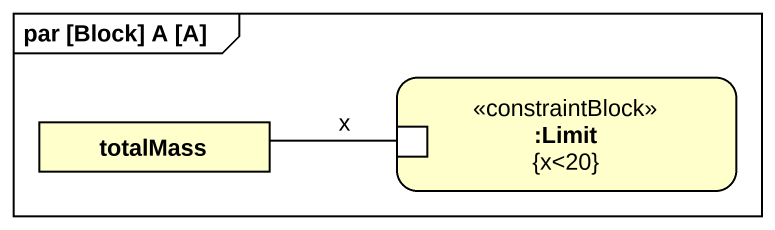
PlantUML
@startuml
mainframe par [Block] A [A]
rectangle ":Limit\n{x<20}" as Limit <<constraintBlock>> {
  port "x" as x_
}
rectangle totalMass
totalMass -right- x_
@enduml
